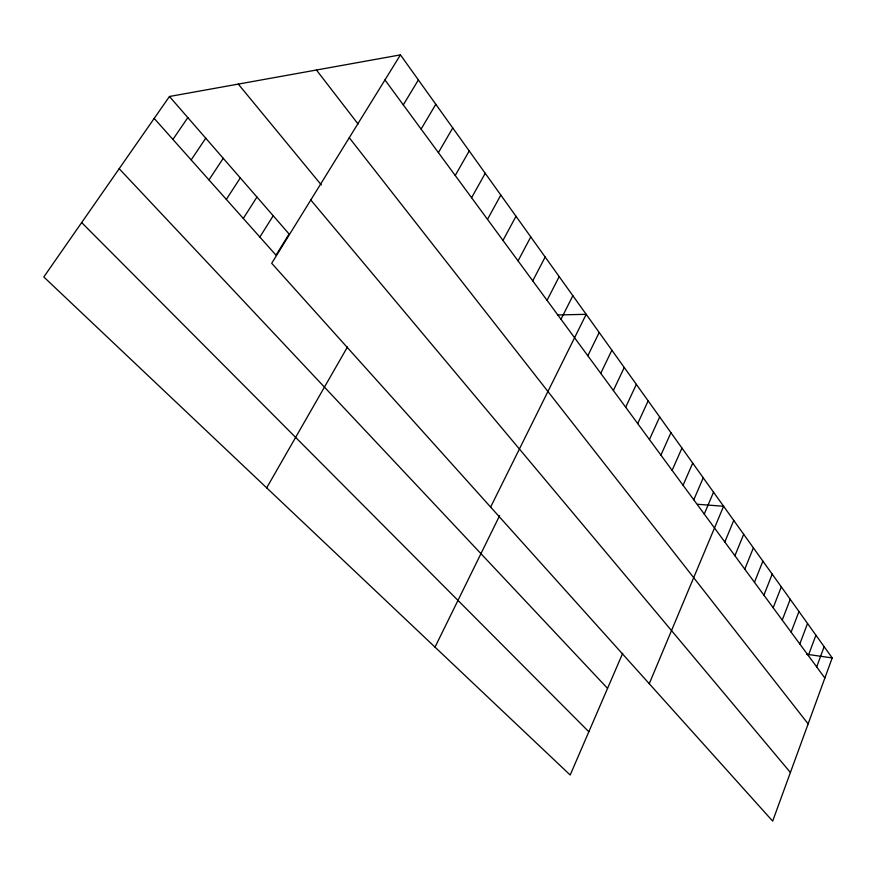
<?xml version="1.0" encoding="UTF-8"?>
<svg xmlns="http://www.w3.org/2000/svg" width="876" height="876" viewBox="0 0 876 876"><rect width="100%" height="100%" fill="white"/><g stroke="black" fill="none" stroke-linecap="round" stroke-linejoin="round"><path stroke-width="1.31" d="M832.2 657.931L772.665 821.119L271.691 263.293L400.441 54.881L832.2 657.931L806.621 654.252M816.684 666.91L824.141 646.674M808.329 655.555L815.917 635.188M799.81 643.98L807.53 623.471M791.116 632.154L798.967 611.514M782.235 620.077L790.229 599.315M773.169 607.758L781.315 586.854M763.916 595.165L772.205 574.13M754.455 582.31L762.897 561.133M744.786 569.17L753.393 547.861M734.909 555.745L743.68 534.294M724.813 542.025L733.749 520.421M649.258 683.696L723.598 506.251L697.504 504.28M704.249 514.059L713.535 492.181M693.781 499.824L703.242 477.803M622.661 653.354L570.188 775.019L43.8 276.969L169.462 96.491L400.441 54.881M683.072 485.26L692.719 463.108M672.111 470.368L681.955 448.074M660.909 455.126L670.939 432.7M649.445 439.533L659.672 416.965M637.706 423.579L648.152 400.858M625.683 407.23L636.348 384.378M613.364 390.488L624.26 367.493M600.75 373.34L611.875 350.203M587.829 355.765L599.195 332.486M435.011 647.134L499.605 515.69M490.626 507.073L586.186 314.32L557.443 314.966M560.99 319.28L572.86 295.705M547.051 300.326L559.195 276.608M532.739 280.878L545.168 257.018M518.055 260.917L530.768 236.914M502.988 240.418L515.997 216.284M487.494 219.361L500.82 195.085M471.584 197.724L485.238 173.317M455.224 175.485L469.218 150.946M266.676 487.855L347.465 346.962M438.405 152.621L452.75 127.94M421.104 129.09L435.81 104.277M403.299 104.879L418.378 79.946M259.844 237.046L273.213 215.748M243.298 218.452L256.953 197.056M226.336 199.41L240.298 177.905M208.97 179.909L223.238 158.293M191.165 159.914L205.75 138.2M172.911 139.426L187.836 117.603M81.665 222.581L588.836 731.767M119.18 168.707L607.561 688.383M154.198 118.413L276.017 255.201L289.102 234.012L169.462 96.491M310.794 199.991L790.404 772.501M238.294 84.096L321.295 184.913M349.261 137.729L808.143 723.883M316.444 70.014L358.098 124.042M384.958 79.946L824.863 678.035"/></g></svg>
